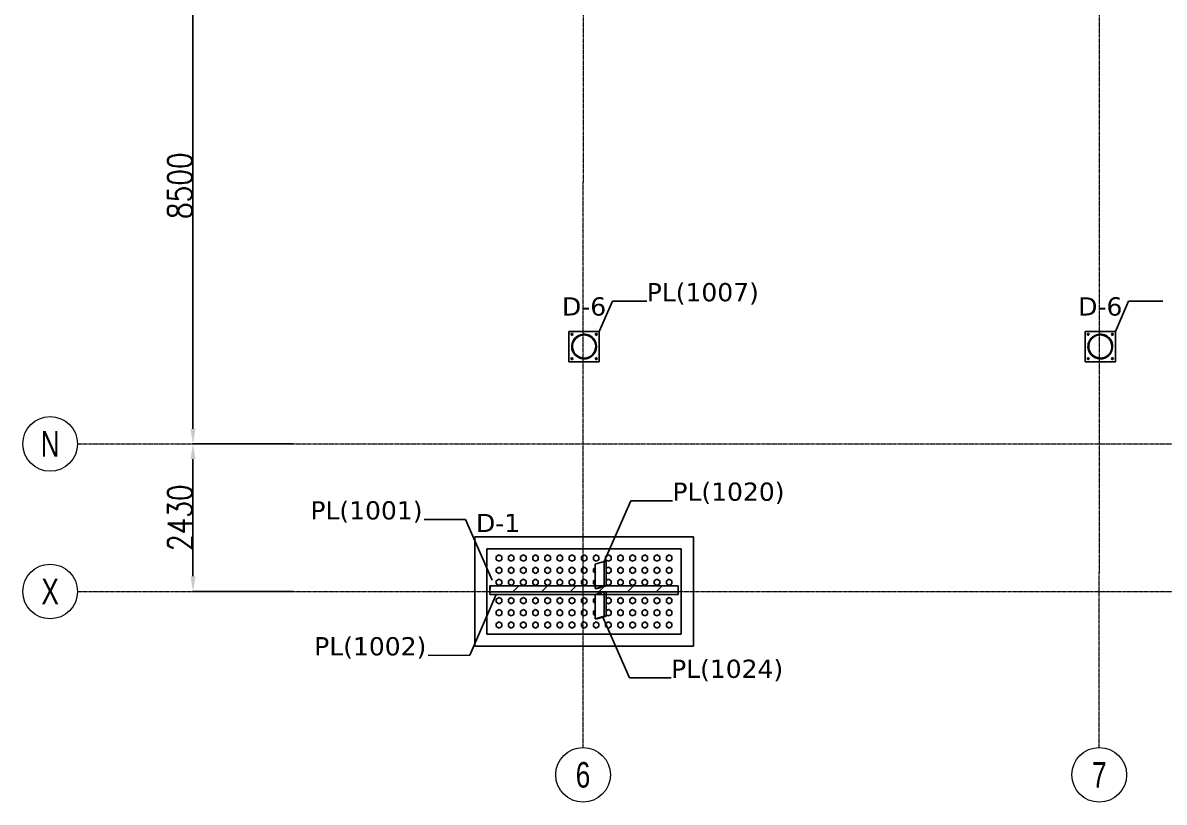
# Model space of a CAD drawing. Header units: millimetres. Extents: x -900 to 102491, y -15825 to 34550.
# Drawn here: x -900 to 17893, y -3468 to 9363 of the extents above; entities that cross this region are included whole.
import ezdxf
from ezdxf.enums import TextEntityAlignment as Align

# ---------------------------------------------------------------- set-up
doc = ezdxf.new("R2010")
doc.units = ezdxf.units.MM
for name, pattern in [('DXK_LINE_DOT2', [3.9198, 1.9599, -1.9599]), ('DXK_LINE_DOT3', [5.9187, 2.979, -0.9799, 0.9799, -0.9799]), ('Grid Line', [3.33375, 1.905, -0.47625, 0.47625, -0.47625])]:
    doc.linetypes.add(name, pattern=pattern)
doc.layers.add('COTAS', color=8, linetype='Continuous')
doc.layers.add('TEXTO GENERAL', color=3, linetype='Continuous')
doc.layers.add('E_EJES', color=8, linetype='Continuous', lineweight=9)
doc.layers.add('E_EJES-1', color=8, linetype='Grid Line', lineweight=9)
doc.styles.add('CNI_COTAS', font='romans.shx', dxfattribs={"width": 0.8})
doc.styles.add('Swis721 LtCn BT_1', font='swisscl.ttf', dxfattribs={"height": 0.42})
doc.styles.add('TEXTO GENERAL', font='verdana.ttf', dxfattribs={"height": 0.9})
doc.dimstyles.new('1.3', dxfattribs={"dimscale": 0, "dimtxt": 25, "dimasz": 100, "dimexe": 4, "dimexo": 4, "dimgap": 9, "dimtad": 1, "dimdec": 0, "dimzin": 4, "dimdsep": 46, "dimtxsty": 'CNI_COTAS', "dimcen": 0, "dimclrd": 256, "dimclrt": 3, "dimadec": 0, "dimazin": 0, "dimtfac": 1, "dimtdec": 0, "dimtmove": 2, "dimatfit": 0, "dimfxl": 0.05, "dimtolj": 1, "dimtzin": 0, "dimarcsym": 0})
doc.dimstyles.new('1.5', dxfattribs={"dimscale": 0, "dimtxt": 400, "dimasz": 250, "dimexe": 4, "dimexo": 4, "dimgap": 15, "dimtad": 1, "dimdec": 0, "dimzin": 4, "dimdsep": 46, "dimtxsty": 'CNI_COTAS', "dimcen": 0, "dimclrd": 256, "dimclrt": 3, "dimadec": 0, "dimazin": 0, "dimtfac": 1, "dimtdec": 0, "dimtmove": 2, "dimatfit": 0, "dimfxl": 0.05, "dimtolj": 1, "dimtzin": 0, "dimarcsym": 0})

# ---------------------------------------------------------------- blocks, each defined once
blk = doc.blocks.new('Grid - CNI_NOMBRE EJES-372759-_26_00m_LOC COLUMNAS Y MUROS PISO 7')
at = {"layer": 'E_EJES'}
blk.add_circle((0, 0), 0.003, dxfattribs=at)
blk = doc.blocks.new('*D557')
at = {"layer": 'COTAS', "color": 0, "lineweight": -2, "transparency": 16777216}
for p, q in [((3554, 2430), (1898, 2430)), ((3554, 0), (1898, 0))]:
    blk.add_line(p, q, dxfattribs=at)
at = {"layer": 'COTAS', "lineweight": -2, "transparency": 16777216}
blk.add_line((1902, 250), (1902, 2180), dxfattribs=at)
at = {"layer": 'COTAS', "transparency": 16777216}
for points in [[(1861, 2180), (1944, 2180), (1902, 2430)], [(1861, 250), (1944, 250), (1902, 0)]]:
    blk.add_solid(points, dxfattribs=at)
at = {"layer": 'Defpoints', "color": 0, "transparency": 16777216}
for p in [(1902, 2430), (3558, 2430), (3558, 0)]:
    blk.add_point(p, dxfattribs=at)
at = {"layer": 'COTAS', "color": 3, "transparency": 16777216, "insert": (1687, 1215), "char_height": 400, "attachment_point": 5, "rotation": 90, "style": 'CNI_COTAS'}
blk.add_mtext('\\A1;2430', dxfattribs=at)
blk = doc.blocks.new('*D558')
at = {"layer": 'COTAS', "color": 0, "lineweight": -2, "transparency": 16777216}
for p, q in [((3554, 10930), (1898, 10930)), ((3554, 2430), (1898, 2430))]:
    blk.add_line(p, q, dxfattribs=at)
at = {"layer": 'COTAS', "lineweight": -2, "transparency": 16777216}
blk.add_line((1902, 2680), (1902, 10680), dxfattribs=at)
at = {"layer": 'COTAS', "transparency": 16777216}
for points in [[(1861, 10680), (1944, 10680), (1902, 10930)], [(1861, 2680), (1944, 2680), (1902, 2430)]]:
    blk.add_solid(points, dxfattribs=at)
at = {"layer": 'Defpoints', "color": 0, "transparency": 16777216}
for p in [(1902, 10930), (3558, 10930), (3558, 2430)]:
    blk.add_point(p, dxfattribs=at)
at = {"layer": 'COTAS', "color": 3, "transparency": 16777216, "insert": (1687, 6680), "char_height": 400, "attachment_point": 5, "rotation": 90, "style": 'CNI_COTAS'}
blk.add_mtext('\\A1;8500', dxfattribs=at)

msp = doc.modelspace()

# ---------------------------------------------------------------- hatches: boundary and pattern name
at = {"linetype": 'Continuous'}
h = msp.add_hatch(color=96, dxfattribs=at)
h.paths.add_polyline_path([(8544.4, 4033.3), (8541.3, 4068.5), (8532.1, 4102.7), (8517.2, 4134.8), (8496.9, 4163.8), (8471.9, 4188.8), (8442.9, 4209.1), (8410.8, 4224), (8376.6, 4233.2), (8341.4, 4236.3), (8306.1, 4233.2), (8271.9, 4224), (8239.9, 4209.1), (8210.9, 4188.8), (8185.9, 4163.8), (8165.6, 4134.8), (8150.6, 4102.7), (8141.5, 4068.5), (8138.4, 4033.3), (8141.5, 3998), (8150.6, 3963.9), (8165.6, 3931.8), (8185.9, 3902.8), (8210.9, 3877.8), (8239.9, 3857.5), (8271.9, 3842.5), (8306.1, 3833.4), (8341.4, 3830.3), (8376.6, 3833.4), (8410.8, 3842.5), (8442.9, 3857.5), (8471.9, 3877.8), (8496.9, 3902.8), (8517.2, 3931.8), (8532.1, 3963.9), (8541.3, 3998)])
h.paths.add_polyline_path([(8520.9, 3968), (8506.8, 3937.8), (8487.7, 3910.5), (8464.2, 3887), (8436.9, 3867.9), (8406.7, 3853.8), (8374.5, 3845.2), (8341.4, 3842.3), (8308.2, 3845.2), (8276.1, 3853.8), (8245.9, 3867.9), (8218.6, 3887), (8195.1, 3910.5), (8176, 3937.8), (8161.9, 3968), (8153.3, 4000.1), (8150.4, 4033.3), (8153.3, 4066.5), (8161.9, 4098.6), (8176, 4128.8), (8195.1, 4156.1), (8218.6, 4179.6), (8245.9, 4198.7), (8276.1, 4212.8), (8308.2, 4221.4), (8341.4, 4224.3), (8374.5, 4221.4), (8406.7, 4212.8), (8436.9, 4198.7), (8464.2, 4179.6), (8487.7, 4156.1), (8506.8, 4128.8), (8520.9, 4098.6), (8529.5, 4066.5), (8532.4, 4033.3), (8529.5, 4000.1)])
h = msp.add_hatch(color=96, dxfattribs=at)
h.paths.add_polyline_path([(17044.4, 4033.3), (17041.3, 4068.5), (17032.1, 4102.7), (17017.2, 4134.8), (16996.9, 4163.8), (16971.9, 4188.8), (16942.9, 4209.1), (16910.8, 4224), (16876.6, 4233.2), (16841.4, 4236.3), (16806.1, 4233.2), (16771.9, 4224), (16739.9, 4209.1), (16710.9, 4188.8), (16685.9, 4163.8), (16665.6, 4134.8), (16650.6, 4102.7), (16641.5, 4068.5), (16638.4, 4033.3), (16641.5, 3998), (16650.6, 3963.9), (16665.6, 3931.8), (16685.9, 3902.8), (16710.9, 3877.8), (16739.9, 3857.5), (16771.9, 3842.5), (16806.1, 3833.4), (16841.4, 3830.3), (16876.6, 3833.4), (16910.8, 3842.5), (16942.9, 3857.5), (16971.9, 3877.8), (16996.9, 3902.8), (17017.2, 3931.8), (17032.1, 3963.9), (17041.3, 3998)])
h.paths.add_polyline_path([(17020.9, 3968), (17006.8, 3937.8), (16987.7, 3910.5), (16964.2, 3887), (16936.9, 3867.9), (16906.7, 3853.8), (16874.5, 3845.2), (16841.4, 3842.3), (16808.2, 3845.2), (16776.1, 3853.8), (16745.9, 3867.9), (16718.6, 3887), (16695.1, 3910.5), (16676, 3937.8), (16661.9, 3968), (16653.3, 4000.1), (16650.4, 4033.3), (16653.3, 4066.5), (16661.9, 4098.6), (16676, 4128.8), (16695.1, 4156.1), (16718.6, 4179.6), (16745.9, 4198.7), (16776.1, 4212.8), (16808.2, 4221.4), (16841.4, 4224.3), (16874.5, 4221.4), (16906.7, 4212.8), (16936.9, 4198.7), (16964.2, 4179.6), (16987.7, 4156.1), (17006.8, 4128.8), (17020.9, 4098.6), (17029.5, 4066.5), (17032.4, 4033.3), (17029.5, 4000.1)])
h = msp.add_hatch(dxfattribs=at)
h.set_pattern_fill('', scale=105, style=0, pattern_type=0)
h.set_pattern_definition([(45, (6797.9, 93.58), (-235.73, 235.73), [])])
h.paths.add_polyline_path([(9891.4, 93.6), (6797.9, 93.6), (6791.4, 21.7), (6791.4, -6.8), (9891.4, -6.8)])

# ---------------------------------------------------------------- linework, layer by layer
at = {"color": 2, "linetype": 'Continuous'}
for p, q in [((8591.4, 4283.3), (8091.4, 4283.3)), ((8091.4, 4283.3), (8091.4, 3783.3)), ((8591.4, 4283.3), (8591.4, 3783.3)), ((17091.4, 4283.3), (16591.4, 4283.3)), ((16591.4, 4283.3), (16591.4, 3783.3)), ((17091.4, 4283.3), (17091.4, 3783.3)), ((8591.4, 3783.3), (8091.4, 3783.3)), ((17091.4, 3783.3), (16591.4, 3783.3)), ((6541.4, 900), (10141.4, 900)), ((6541.4, -900), (6541.4, 900)), ((10141.4, 900), (10141.4, -900)), ((6741.4, -700), (6741.4, 700)), ((6741.4, 700), (9941.4, 700)), ((9941.4, 700), (9941.4, -700)), ((8525.3, 449.4), (8673.6, 493.8)), ((8526, 93.6), (8525.3, 449.4)), ((8673.6, 493.8), (8707.1, 494.6)), ((8673.6, 92.3), (8673.6, 493.8)), ((8707.1, 93.1), (8707.1, 494.6)), ((6791.4, 93), (6797.9, 93.6)), ((6797.9, 93.6), (6791.4, 21.7)), ((6791.4, 21.7), (6791.4, 93)), ((6791.4, 21.7), (6791.4, -6.8)), ((9891.4, 93.6), (6797.9, 93.6)), ((8673.6, 92.3), (8707.1, 93.1)), ((9891.4, -6.8), (9891.4, 93.6)), ((6791.4, -49.8), (6791.4, -6.8)), ((6791.4, -6.8), (9891.4, -6.8)), ((8525.3, -49.8), (6791.4, -49.8)), ((8526.2, -449.4), (8525.3, -49.2)), ((8673.6, -4.5), (8707.1, -3.7)), ((8673.8, -406.2), (8673.6, -4.5)), ((8707.2, -405.4), (8707.1, -3.7)), ((9891.4, -49.8), (8707.1, -49.8)), ((9891.4, -6.8), (9891.4, -49.8)), ((8526.2, -449.4), (8673.8, -406.2)), ((8556.8, -449.4), (8526.2, -449.4)), ((8556.8, -449.4), (8707.2, -405.4)), ((8673.8, -406.2), (8707.2, -405.4)), ((9941.4, -700), (6741.4, -700)), ((10141.4, -900), (6541.4, -900))]:
    msp.add_line(p, q, dxfattribs=at)
at = {"color": 7, "linetype": 'Continuous'}
for p, q in [((8125.8, 4233.3), (8133.6, 4246.8)), ((8133.6, 4219.8), (8125.8, 4233.3)), ((8133.6, 4246.8), (8149.2, 4246.8)), ((8149.2, 4219.8), (8133.6, 4219.8)), ((8149.2, 4246.8), (8157, 4233.3)), ((8157, 4233.3), (8149.2, 4219.8)), ((8525.8, 4233.3), (8533.6, 4246.8)), ((8533.6, 4219.8), (8525.8, 4233.3)), ((8533.6, 4246.8), (8549.2, 4246.8)), ((8549.2, 4219.8), (8533.6, 4219.8)), ((8549.2, 4246.8), (8557, 4233.3)), ((8557, 4233.3), (8549.2, 4219.8)), ((16625.8, 4233.3), (16633.6, 4246.8)), ((16633.6, 4219.8), (16625.8, 4233.3)), ((16633.6, 4246.8), (16649.2, 4246.8)), ((16649.2, 4219.8), (16633.6, 4219.8)), ((16649.2, 4246.8), (16657, 4233.3)), ((16657, 4233.3), (16649.2, 4219.8)), ((17025.8, 4233.3), (17033.6, 4246.8)), ((17033.6, 4219.8), (17025.8, 4233.3)), ((17033.6, 4246.8), (17049.2, 4246.8)), ((17049.2, 4219.8), (17033.6, 4219.8)), ((17049.2, 4246.8), (17057, 4233.3)), ((17057, 4233.3), (17049.2, 4219.8)), ((8125.8, 3833.3), (8133.6, 3846.8)), ((8133.6, 3819.8), (8125.8, 3833.3)), ((8133.6, 3846.8), (8149.2, 3846.8)), ((8149.2, 3819.8), (8133.6, 3819.8)), ((8149.2, 3846.8), (8157, 3833.3)), ((8157, 3833.3), (8149.2, 3819.8)), ((8525.8, 3833.3), (8533.6, 3846.8)), ((8533.6, 3819.8), (8525.8, 3833.3)), ((8533.6, 3846.8), (8549.2, 3846.8)), ((8549.2, 3819.8), (8533.6, 3819.8)), ((8549.2, 3846.8), (8557, 3833.3)), ((8557, 3833.3), (8549.2, 3819.8)), ((16625.8, 3833.3), (16633.6, 3846.8)), ((16633.6, 3819.8), (16625.8, 3833.3)), ((16633.6, 3846.8), (16649.2, 3846.8)), ((16649.2, 3819.8), (16633.6, 3819.8)), ((16649.2, 3846.8), (16657, 3833.3)), ((16657, 3833.3), (16649.2, 3819.8)), ((17025.8, 3833.3), (17033.6, 3846.8)), ((17033.6, 3819.8), (17025.8, 3833.3)), ((17033.6, 3846.8), (17049.2, 3846.8)), ((17049.2, 3819.8), (17033.6, 3819.8)), ((17049.2, 3846.8), (17057, 3833.3)), ((17057, 3833.3), (17049.2, 3819.8)), ((6896.4, 576), (6941.4, 602)), ((6896.4, 524), (6896.4, 576)), ((6941.4, 602), (6986.4, 576)), ((6986.4, 576), (6986.4, 524)), ((7096.4, 576), (7141.4, 602)), ((7096.4, 524), (7096.4, 576)), ((7141.4, 602), (7186.4, 576)), ((7186.4, 576), (7186.4, 524)), ((7296.4, 576), (7341.4, 602)), ((7296.4, 524), (7296.4, 576)), ((7341.4, 602), (7386.4, 576)), ((7386.4, 576), (7386.4, 524)), ((7496.4, 576), (7541.4, 602)), ((7496.4, 524), (7496.4, 576)), ((7541.4, 602), (7586.4, 576)), ((7586.4, 576), (7586.4, 524)), ((7696.4, 576), (7741.4, 602)), ((7696.4, 524), (7696.4, 576)), ((7741.4, 602), (7786.4, 576)), ((7786.4, 576), (7786.4, 524)), ((7896.4, 576), (7941.4, 602)), ((7896.4, 524), (7896.4, 576)), ((7941.4, 602), (7986.4, 576)), ((7986.4, 576), (7986.4, 524)), ((8096.4, 576), (8141.4, 602)), ((8096.4, 524), (8096.4, 576)), ((8141.4, 602), (8186.4, 576)), ((8186.4, 576), (8186.4, 524)), ((8296.4, 576), (8341.4, 602)), ((8296.4, 524), (8296.4, 576)), ((8341.4, 602), (8386.4, 576)), ((8386.4, 576), (8386.4, 524)), ((8496.4, 576), (8541.4, 602)), ((8496.4, 524), (8496.4, 576)), ((8541.4, 602), (8586.4, 576)), ((8586.4, 576), (8586.4, 524)), ((8696.4, 576), (8741.4, 602)), ((8696.4, 524), (8696.4, 576)), ((8741.4, 602), (8786.4, 576)), ((8786.4, 576), (8786.4, 524)), ((8896.4, 576), (8941.4, 602)), ((8896.4, 524), (8896.4, 576)), ((8941.4, 602), (8986.4, 576)), ((8986.4, 576), (8986.4, 524)), ((9096.4, 576), (9141.4, 602)), ((9096.4, 524), (9096.4, 576)), ((9141.4, 602), (9186.4, 576)), ((9186.4, 576), (9186.4, 524)), ((9296.4, 576), (9341.4, 602)), ((9296.4, 524), (9296.4, 576)), ((9341.4, 602), (9386.4, 576)), ((9386.4, 576), (9386.4, 524)), ((9496.4, 576), (9541.4, 602)), ((9496.4, 524), (9496.4, 576)), ((9541.4, 602), (9586.4, 576)), ((9586.4, 576), (9586.4, 524)), ((9696.4, 576), (9741.4, 602)), ((9696.4, 524), (9696.4, 576)), ((9741.4, 602), (9786.4, 576)), ((9786.4, 576), (9786.4, 524)), ((6941.4, 498), (6896.4, 524)), ((6896.4, 376), (6941.4, 402)), ((6896.4, 324), (6896.4, 376)), ((6986.4, 524), (6941.4, 498)), ((6941.4, 402), (6986.4, 376)), ((6986.4, 376), (6986.4, 324)), ((7141.4, 498), (7096.4, 524)), ((7096.4, 376), (7141.4, 402)), ((7096.4, 324), (7096.4, 376)), ((7186.4, 524), (7141.4, 498)), ((7141.4, 402), (7186.4, 376)), ((7186.4, 376), (7186.4, 324)), ((7341.4, 498), (7296.4, 524)), ((7296.4, 376), (7341.4, 402)), ((7296.4, 324), (7296.4, 376)), ((7386.4, 524), (7341.4, 498)), ((7341.4, 402), (7386.4, 376)), ((7386.4, 376), (7386.4, 324)), ((7541.4, 498), (7496.4, 524)), ((7496.4, 376), (7541.4, 402)), ((7496.4, 324), (7496.4, 376)), ((7586.4, 524), (7541.4, 498)), ((7541.4, 402), (7586.4, 376)), ((7586.4, 376), (7586.4, 324)), ((7741.4, 498), (7696.4, 524)), ((7696.4, 376), (7741.4, 402)), ((7696.4, 324), (7696.4, 376)), ((7786.4, 524), (7741.4, 498)), ((7741.4, 402), (7786.4, 376)), ((7786.4, 376), (7786.4, 324)), ((7941.4, 498), (7896.4, 524)), ((7896.4, 376), (7941.4, 402)), ((7896.4, 324), (7896.4, 376)), ((7986.4, 524), (7941.4, 498)), ((7941.4, 402), (7986.4, 376)), ((7986.4, 376), (7986.4, 324)), ((8141.4, 498), (8096.4, 524)), ((8096.4, 376), (8141.4, 402)), ((8096.4, 324), (8096.4, 376)), ((8186.4, 524), (8141.4, 498)), ((8141.4, 402), (8186.4, 376)), ((8186.4, 376), (8186.4, 324)), ((8341.4, 498), (8296.4, 524)), ((8296.4, 376), (8341.4, 402)), ((8296.4, 324), (8296.4, 376)), ((8386.4, 524), (8341.4, 498)), ((8341.4, 402), (8386.4, 376)), ((8386.4, 376), (8386.4, 324)), ((8541.4, 498), (8496.4, 524)), ((8496.4, 376), (8533.9, 397.7)), ((8496.4, 324), (8496.4, 376)), ((8586.4, 524), (8541.4, 498)), ((8741.4, 498), (8696.4, 524)), ((8741.4, 402), (8707.1, 382.1)), ((8786.4, 524), (8741.4, 498)), ((8741.4, 402), (8786.4, 376)), ((8786.4, 376), (8786.4, 324)), ((8941.4, 498), (8896.4, 524)), ((8896.4, 376), (8941.4, 402)), ((8896.4, 324), (8896.4, 376)), ((8986.4, 524), (8941.4, 498)), ((8941.4, 402), (8986.4, 376)), ((8986.4, 376), (8986.4, 324)), ((9141.4, 498), (9096.4, 524)), ((9096.4, 376), (9141.4, 402)), ((9096.4, 324), (9096.4, 376)), ((9186.4, 524), (9141.4, 498)), ((9141.4, 402), (9186.4, 376)), ((9186.4, 376), (9186.4, 324)), ((9341.4, 498), (9296.4, 524)), ((9296.4, 376), (9341.4, 402)), ((9296.4, 324), (9296.4, 376)), ((9386.4, 524), (9341.4, 498)), ((9341.4, 402), (9386.4, 376)), ((9386.4, 376), (9386.4, 324)), ((9541.4, 498), (9496.4, 524)), ((9496.4, 376), (9541.4, 402)), ((9496.4, 324), (9496.4, 376)), ((9586.4, 524), (9541.4, 498)), ((9541.4, 402), (9586.4, 376)), ((9586.4, 376), (9586.4, 324)), ((9741.4, 498), (9696.4, 524)), ((9696.4, 376), (9741.4, 402)), ((9696.4, 324), (9696.4, 376)), ((9786.4, 524), (9741.4, 498)), ((9741.4, 402), (9786.4, 376)), ((9786.4, 376), (9786.4, 324)), ((6941.4, 298), (6896.4, 324)), ((6896.4, 176), (6941.4, 202)), ((6986.4, 324), (6941.4, 298)), ((6941.4, 202), (6986.4, 176)), ((7141.4, 298), (7096.4, 324)), ((7096.4, 176), (7141.4, 202)), ((7186.4, 324), (7141.4, 298)), ((7141.4, 202), (7186.4, 176)), ((7341.4, 298), (7296.4, 324)), ((7296.4, 176), (7341.4, 202)), ((7386.4, 324), (7341.4, 298)), ((7341.4, 202), (7386.4, 176)), ((7541.4, 298), (7496.4, 324)), ((7496.4, 176), (7541.4, 202)), ((7586.4, 324), (7541.4, 298)), ((7541.4, 202), (7586.4, 176)), ((7741.4, 298), (7696.4, 324)), ((7696.4, 176), (7741.4, 202)), ((7786.4, 324), (7741.4, 298)), ((7741.4, 202), (7786.4, 176)), ((7941.4, 298), (7896.4, 324)), ((7896.4, 176), (7941.4, 202)), ((7986.4, 324), (7941.4, 298)), ((7941.4, 202), (7986.4, 176)), ((8141.4, 298), (8096.4, 324)), ((8096.4, 176), (8141.4, 202)), ((8186.4, 324), (8141.4, 298)), ((8141.4, 202), (8186.4, 176)), ((8341.4, 298), (8296.4, 324)), ((8296.4, 176), (8341.4, 202)), ((8386.4, 324), (8341.4, 298)), ((8341.4, 202), (8386.4, 176)), ((8533.9, 302.3), (8496.4, 324)), ((8496.4, 176), (8533.9, 197.7)), ((8741.4, 298), (8707.1, 317.9)), ((8741.4, 202), (8707.1, 182.1)), ((8786.4, 324), (8741.4, 298)), ((8741.4, 202), (8786.4, 176)), ((8941.4, 298), (8896.4, 324)), ((8896.4, 176), (8941.4, 202)), ((8986.4, 324), (8941.4, 298)), ((8941.4, 202), (8986.4, 176)), ((9141.4, 298), (9096.4, 324)), ((9096.4, 176), (9141.4, 202)), ((9186.4, 324), (9141.4, 298)), ((9141.4, 202), (9186.4, 176)), ((9341.4, 298), (9296.4, 324)), ((9296.4, 176), (9341.4, 202)), ((9386.4, 324), (9341.4, 298)), ((9341.4, 202), (9386.4, 176)), ((9541.4, 298), (9496.4, 324)), ((9496.4, 176), (9541.4, 202)), ((9586.4, 324), (9541.4, 298)), ((9541.4, 202), (9586.4, 176)), ((9741.4, 298), (9696.4, 324)), ((9696.4, 176), (9741.4, 202)), ((9786.4, 324), (9741.4, 298)), ((9741.4, 202), (9786.4, 176)), ((6896.4, 124), (6896.4, 176)), ((6941.4, 98), (6896.4, 124)), ((6986.4, 124), (6941.4, 98)), ((6986.4, 176), (6986.4, 124)), ((7096.4, 124), (7096.4, 176)), ((7141.4, 98), (7096.4, 124)), ((7186.4, 124), (7141.4, 98)), ((7186.4, 176), (7186.4, 124)), ((7296.4, 124), (7296.4, 176)), ((7341.4, 98), (7296.4, 124)), ((7386.4, 124), (7341.4, 98)), ((7386.4, 176), (7386.4, 124)), ((7496.4, 124), (7496.4, 176)), ((7541.4, 98), (7496.4, 124)), ((7586.4, 124), (7541.4, 98)), ((7586.4, 176), (7586.4, 124)), ((7696.4, 124), (7696.4, 176)), ((7741.4, 98), (7696.4, 124)), ((7786.4, 124), (7741.4, 98)), ((7786.4, 176), (7786.4, 124)), ((7896.4, 124), (7896.4, 176)), ((7941.4, 98), (7896.4, 124)), ((7986.4, 124), (7941.4, 98)), ((7986.4, 176), (7986.4, 124)), ((8096.4, 124), (8096.4, 176)), ((8141.4, 98), (8096.4, 124)), ((8186.4, 124), (8141.4, 98)), ((8186.4, 176), (8186.4, 124)), ((8296.4, 124), (8296.4, 176)), ((8341.4, 98), (8296.4, 124)), ((8386.4, 124), (8341.4, 98)), ((8386.4, 176), (8386.4, 124)), ((8496.4, 124), (8496.4, 176)), ((8533.9, 102.3), (8496.4, 124)), ((8741.4, 98), (8707.1, 117.9)), ((8786.4, 124), (8741.4, 98)), ((8786.4, 176), (8786.4, 124)), ((8896.4, 124), (8896.4, 176)), ((8941.4, 98), (8896.4, 124)), ((8986.4, 124), (8941.4, 98)), ((8986.4, 176), (8986.4, 124)), ((9096.4, 124), (9096.4, 176)), ((9141.4, 98), (9096.4, 124)), ((9186.4, 124), (9141.4, 98)), ((9186.4, 176), (9186.4, 124)), ((9296.4, 124), (9296.4, 176)), ((9341.4, 98), (9296.4, 124)), ((9386.4, 124), (9341.4, 98)), ((9386.4, 176), (9386.4, 124)), ((9496.4, 124), (9496.4, 176)), ((9541.4, 98), (9496.4, 124)), ((9586.4, 124), (9541.4, 98)), ((9586.4, 176), (9586.4, 124)), ((9696.4, 124), (9696.4, 176)), ((9741.4, 98), (9696.4, 124)), ((9786.4, 124), (9741.4, 98)), ((9786.4, 176), (9786.4, 124)), ((6896.4, -124), (6941.4, -98)), ((6896.4, -176), (6896.4, -124)), ((6941.4, -202), (6896.4, -176)), ((6941.4, -98), (6986.4, -124)), ((6986.4, -176), (6941.4, -202)), ((6986.4, -124), (6986.4, -176)), ((7096.4, -124), (7141.4, -98)), ((7096.4, -176), (7096.4, -124)), ((7141.4, -202), (7096.4, -176)), ((7141.4, -98), (7186.4, -124)), ((7186.4, -176), (7141.4, -202)), ((7186.4, -124), (7186.4, -176)), ((7296.4, -124), (7341.4, -98)), ((7296.4, -176), (7296.4, -124)), ((7341.4, -202), (7296.4, -176)), ((7341.4, -98), (7386.4, -124)), ((7386.4, -176), (7341.4, -202)), ((7386.4, -124), (7386.4, -176)), ((7496.4, -124), (7541.4, -98)), ((7496.4, -176), (7496.4, -124)), ((7541.4, -202), (7496.4, -176)), ((7541.4, -98), (7586.4, -124)), ((7586.4, -176), (7541.4, -202)), ((7586.4, -124), (7586.4, -176)), ((7696.4, -124), (7741.4, -98)), ((7696.4, -176), (7696.4, -124)), ((7741.4, -202), (7696.4, -176)), ((7741.4, -98), (7786.4, -124)), ((7786.4, -176), (7741.4, -202)), ((7786.4, -124), (7786.4, -176)), ((7896.4, -124), (7941.4, -98)), ((7896.4, -176), (7896.4, -124)), ((7941.4, -202), (7896.4, -176)), ((7941.4, -98), (7986.4, -124)), ((7986.4, -176), (7941.4, -202)), ((7986.4, -124), (7986.4, -176)), ((8096.4, -124), (8141.4, -98)), ((8096.4, -176), (8096.4, -124)), ((8141.4, -202), (8096.4, -176)), ((8141.4, -98), (8186.4, -124)), ((8186.4, -176), (8141.4, -202)), ((8186.4, -124), (8186.4, -176)), ((8296.4, -124), (8341.4, -98)), ((8296.4, -176), (8296.4, -124)), ((8341.4, -202), (8296.4, -176)), ((8341.4, -98), (8386.4, -124)), ((8386.4, -176), (8341.4, -202)), ((8386.4, -124), (8386.4, -176)), ((8496.4, -124), (8533.9, -102.3)), ((8496.4, -176), (8496.4, -124)), ((8534, -197.7), (8496.4, -176)), ((8741.4, -98), (8707.1, -117.8)), ((8741.4, -202), (8707.1, -182.2)), ((8741.4, -98), (8786.4, -124)), ((8786.4, -176), (8741.4, -202)), ((8786.4, -124), (8786.4, -176)), ((8896.4, -124), (8941.4, -98)), ((8896.4, -176), (8896.4, -124)), ((8941.4, -202), (8896.4, -176)), ((8941.4, -98), (8986.4, -124)), ((8986.4, -176), (8941.4, -202)), ((8986.4, -124), (8986.4, -176)), ((9096.4, -124), (9141.4, -98)), ((9096.4, -176), (9096.4, -124)), ((9141.4, -202), (9096.4, -176)), ((9141.4, -98), (9186.4, -124)), ((9186.4, -176), (9141.4, -202)), ((9186.4, -124), (9186.4, -176)), ((9296.4, -124), (9341.4, -98)), ((9296.4, -176), (9296.4, -124)), ((9341.4, -202), (9296.4, -176)), ((9341.4, -98), (9386.4, -124)), ((9386.4, -176), (9341.4, -202)), ((9386.4, -124), (9386.4, -176)), ((9496.4, -124), (9541.4, -98)), ((9496.4, -176), (9496.4, -124)), ((9541.4, -202), (9496.4, -176)), ((9541.4, -98), (9586.4, -124)), ((9586.4, -176), (9541.4, -202)), ((9586.4, -124), (9586.4, -176)), ((9696.4, -124), (9741.4, -98)), ((9696.4, -176), (9696.4, -124)), ((9741.4, -202), (9696.4, -176)), ((9741.4, -98), (9786.4, -124)), ((9786.4, -176), (9741.4, -202)), ((9786.4, -124), (9786.4, -176)), ((6896.4, -324), (6941.4, -298)), ((6896.4, -376), (6896.4, -324)), ((6941.4, -298), (6986.4, -324)), ((6986.4, -324), (6986.4, -376)), ((7096.4, -324), (7141.4, -298)), ((7096.4, -376), (7096.4, -324)), ((7141.4, -298), (7186.4, -324)), ((7186.4, -324), (7186.4, -376)), ((7296.4, -324), (7341.4, -298)), ((7296.4, -376), (7296.4, -324)), ((7341.4, -298), (7386.4, -324)), ((7386.4, -324), (7386.4, -376)), ((7496.4, -324), (7541.4, -298)), ((7496.4, -376), (7496.4, -324)), ((7541.4, -298), (7586.4, -324)), ((7586.4, -324), (7586.4, -376)), ((7696.4, -324), (7741.4, -298)), ((7696.4, -376), (7696.4, -324)), ((7741.4, -298), (7786.4, -324)), ((7786.4, -324), (7786.4, -376)), ((7896.4, -324), (7941.4, -298)), ((7896.4, -376), (7896.4, -324)), ((7941.4, -298), (7986.4, -324)), ((7986.4, -324), (7986.4, -376)), ((8096.4, -324), (8141.4, -298)), ((8096.4, -376), (8096.4, -324)), ((8141.4, -298), (8186.4, -324)), ((8186.4, -324), (8186.4, -376)), ((8296.4, -324), (8341.4, -298)), ((8296.4, -376), (8296.4, -324)), ((8341.4, -298), (8386.4, -324)), ((8386.4, -324), (8386.4, -376)), ((8496.4, -324), (8534, -302.3)), ((8496.4, -376), (8496.4, -324)), ((8741.4, -298), (8707.2, -317.8)), ((8741.4, -298), (8786.4, -324)), ((8786.4, -324), (8786.4, -376)), ((8896.4, -324), (8941.4, -298)), ((8896.4, -376), (8896.4, -324)), ((8941.4, -298), (8986.4, -324)), ((8986.4, -324), (8986.4, -376)), ((9096.4, -324), (9141.4, -298)), ((9096.4, -376), (9096.4, -324)), ((9141.4, -298), (9186.4, -324)), ((9186.4, -324), (9186.4, -376)), ((9296.4, -324), (9341.4, -298)), ((9296.4, -376), (9296.4, -324)), ((9341.4, -298), (9386.4, -324)), ((9386.4, -324), (9386.4, -376)), ((9496.4, -324), (9541.4, -298)), ((9496.4, -376), (9496.4, -324)), ((9541.4, -298), (9586.4, -324)), ((9586.4, -324), (9586.4, -376)), ((9696.4, -324), (9741.4, -298)), ((9696.4, -376), (9696.4, -324)), ((9741.4, -298), (9786.4, -324)), ((9786.4, -324), (9786.4, -376)), ((6941.4, -402), (6896.4, -376)), ((6896.4, -524), (6941.4, -498)), ((6896.4, -576), (6896.4, -524)), ((6986.4, -376), (6941.4, -402)), ((6941.4, -498), (6986.4, -524)), ((6986.4, -524), (6986.4, -576)), ((7141.4, -402), (7096.4, -376)), ((7096.4, -524), (7141.4, -498)), ((7096.4, -576), (7096.4, -524)), ((7186.4, -376), (7141.4, -402)), ((7141.4, -498), (7186.4, -524)), ((7186.4, -524), (7186.4, -576)), ((7341.4, -402), (7296.4, -376)), ((7296.4, -524), (7341.4, -498)), ((7296.4, -576), (7296.4, -524)), ((7386.4, -376), (7341.4, -402)), ((7341.4, -498), (7386.4, -524)), ((7386.4, -524), (7386.4, -576)), ((7541.4, -402), (7496.4, -376)), ((7496.4, -524), (7541.4, -498)), ((7496.4, -576), (7496.4, -524)), ((7586.4, -376), (7541.4, -402)), ((7541.4, -498), (7586.4, -524)), ((7586.4, -524), (7586.4, -576)), ((7741.4, -402), (7696.4, -376)), ((7696.4, -524), (7741.4, -498)), ((7696.4, -576), (7696.4, -524)), ((7786.4, -376), (7741.4, -402)), ((7741.4, -498), (7786.4, -524)), ((7786.4, -524), (7786.4, -576)), ((7941.4, -402), (7896.4, -376)), ((7896.4, -524), (7941.4, -498)), ((7896.4, -576), (7896.4, -524)), ((7986.4, -376), (7941.4, -402)), ((7941.4, -498), (7986.4, -524)), ((7986.4, -524), (7986.4, -576)), ((8141.4, -402), (8096.4, -376)), ((8096.4, -524), (8141.4, -498)), ((8096.4, -576), (8096.4, -524)), ((8186.4, -376), (8141.4, -402)), ((8141.4, -498), (8186.4, -524)), ((8186.4, -524), (8186.4, -576)), ((8341.4, -402), (8296.4, -376)), ((8296.4, -524), (8341.4, -498)), ((8296.4, -576), (8296.4, -524)), ((8386.4, -376), (8341.4, -402)), ((8341.4, -498), (8386.4, -524)), ((8386.4, -524), (8386.4, -576)), ((8534, -397.7), (8496.4, -376)), ((8496.4, -524), (8541.4, -498)), ((8496.4, -576), (8496.4, -524)), ((8541.4, -498), (8586.4, -524)), ((8586.4, -524), (8586.4, -576)), ((8696.4, -524), (8741.4, -498)), ((8696.4, -576), (8696.4, -524)), ((8741.4, -402), (8707.2, -382.2)), ((8786.4, -376), (8741.4, -402)), ((8741.4, -498), (8786.4, -524)), ((8786.4, -524), (8786.4, -576)), ((8941.4, -402), (8896.4, -376)), ((8896.4, -524), (8941.4, -498)), ((8896.4, -576), (8896.4, -524)), ((8986.4, -376), (8941.4, -402)), ((8941.4, -498), (8986.4, -524)), ((8986.4, -524), (8986.4, -576)), ((9141.4, -402), (9096.4, -376)), ((9096.4, -524), (9141.4, -498)), ((9096.4, -576), (9096.4, -524)), ((9186.4, -376), (9141.4, -402)), ((9141.4, -498), (9186.4, -524)), ((9186.4, -524), (9186.4, -576)), ((9341.4, -402), (9296.4, -376)), ((9296.4, -524), (9341.4, -498)), ((9296.4, -576), (9296.4, -524)), ((9386.4, -376), (9341.4, -402)), ((9341.4, -498), (9386.4, -524)), ((9386.4, -524), (9386.4, -576)), ((9541.4, -402), (9496.4, -376)), ((9496.4, -524), (9541.4, -498)), ((9496.4, -576), (9496.4, -524)), ((9586.4, -376), (9541.4, -402)), ((9541.4, -498), (9586.4, -524)), ((9586.4, -524), (9586.4, -576)), ((9741.4, -402), (9696.4, -376)), ((9696.4, -524), (9741.4, -498)), ((9696.4, -576), (9696.4, -524)), ((9786.4, -376), (9741.4, -402)), ((9741.4, -498), (9786.4, -524)), ((9786.4, -524), (9786.4, -576)), ((6941.4, -602), (6896.4, -576)), ((6986.4, -576), (6941.4, -602)), ((7141.4, -602), (7096.4, -576)), ((7186.4, -576), (7141.4, -602)), ((7341.4, -602), (7296.4, -576)), ((7386.4, -576), (7341.4, -602)), ((7541.4, -602), (7496.4, -576)), ((7586.4, -576), (7541.4, -602)), ((7741.4, -602), (7696.4, -576)), ((7786.4, -576), (7741.4, -602)), ((7941.4, -602), (7896.4, -576)), ((7986.4, -576), (7941.4, -602)), ((8141.4, -602), (8096.4, -576)), ((8186.4, -576), (8141.4, -602)), ((8341.4, -602), (8296.4, -576)), ((8386.4, -576), (8341.4, -602)), ((8541.4, -602), (8496.4, -576)), ((8586.4, -576), (8541.4, -602)), ((8741.4, -602), (8696.4, -576)), ((8786.4, -576), (8741.4, -602)), ((8941.4, -602), (8896.4, -576)), ((8986.4, -576), (8941.4, -602)), ((9141.4, -602), (9096.4, -576)), ((9186.4, -576), (9141.4, -602)), ((9341.4, -602), (9296.4, -576)), ((9386.4, -576), (9341.4, -602)), ((9541.4, -602), (9496.4, -576)), ((9586.4, -576), (9541.4, -602)), ((9741.4, -602), (9696.4, -576)), ((9786.4, -576), (9741.4, -602))]:
    msp.add_line(p, q, dxfattribs=at)
at = {"color": 7, "linetype": 'DXK_LINE_DOT3'}
for p, q in [((8341.4, 4033.3), (8341.4, 4033.3)), ((16841.4, 4033.3), (16841.4, 4033.3))]:
    msp.add_line(p, q, dxfattribs=at)
at = {"color": 7, "linetype": 'DXK_LINE_DOT2'}
for p, q in [((6741.4, -700), (6741.4, 700)), ((6741.4, 700), (9941.4, 700)), ((9941.4, 700), (9941.4, -700)), ((8526.1, 48.2), (8526, 93.6)), ((8526.1, 48.2), (8673.6, 92.3)), ((8556.7, 48.2), (8526.1, 48.2)), ((8556.7, 48.2), (8707.1, 93.1)), ((8525.3, -47.9), (8673.6, -4.5)), ((8525.3, -49.2), (8525.3, -47.9)), ((8707.1, -49.8), (8525.3, -49.8)), ((9941.4, -700), (6741.4, -700))]:
    msp.add_line(p, q, dxfattribs=at)
at = {"color": 2, "linetype": 'Continuous'}
for centre, radius, start, end in [((8341.4, 4033.3), 203, 10, 190), ((8341.4, 4033.3), 191, 350, 170), ((16841.4, 4033.3), 203, 10, 190), ((16841.4, 4033.3), 191, 350, 170), ((8341.4, 4033.3), 203, 190, 10), ((8341.4, 4033.3), 191, 170, 350), ((16841.4, 4033.3), 203, 190, 10), ((16841.4, 4033.3), 191, 170, 350)]:
    msp.add_arc(centre, radius, start, end, dxfattribs=at)
at = {"layer": 'E_EJES-1'}
for p, q in [((8323.7, -2568.2), (8344.7, 33650.2)), ((16823.7, -2568.2), (16844.7, 33650.2)), ((0, 2430), (101591.4, 2430)), ((0, 0), (101591.4, 0))]:
    msp.add_line(p, q, dxfattribs=at)

# ---------------------------------------------------------------- block references
at = {"layer": 'E_EJES', "xscale": 150000.000000001, "yscale": 150000.000000001, "zscale": 150000.000000001, "rotation": 269.9999999999994}
for p in [(-450, 2430), (-450, 0)]:
    msp.add_blockref('Grid - CNI_NOMBRE EJES-372759-_26_00m_LOC COLUMNAS Y MUROS PISO 7', p, dxfattribs=at)
at = {"layer": 'E_EJES', "xscale": 150000.000000001, "yscale": 150000.000000001, "zscale": 150000.000000001}
for p in [(8323.7, -3018.2), (16823.7, -3018.2)]:
    msp.add_blockref('Grid - CNI_NOMBRE EJES-372759-_26_00m_LOC COLUMNAS Y MUROS PISO 7', p, dxfattribs=at)

# ---------------------------------------------------------------- texts
at = {"layer": 'E_EJES', "style": 'Swis721 LtCn BT_1'}
for s, p in [('N', (-450, 2430)), ('X', (-450, 0)), ('6', (8323.7, -3018.2)), ('7', (16823.7, -3018.2))]:
    msp.add_text(s, height=420, dxfattribs=at).set_placement(p, align=Align.MIDDLE_CENTER)
at = {"layer": 'TEXTO GENERAL', "color": 3, "style": 'TEXTO GENERAL'}
for s, p in [('PL(1007)', (9372.8, 4778.5)), ('PL(1020)', (9795.4, 1493.9)), ('PL(1001)', (3834.8, 1186.2)), ('PL(1002)', (3897.9, -1051.3)), ('PL(1024)', (9774.3, -1421.9))]:
    msp.add_text(s, height=300, dxfattribs=at).set_placement(p)
for s, p in [('D-6', (8341.4, 4693.4)), ('D-6', (16841.4, 4693.4)), ('D-1', (6925.2, 1128.9))]:
    msp.add_text(s, height=300, dxfattribs=at).set_placement(p, align=Align.MIDDLE_CENTER)

# ---------------------------------------------------------------- dimensions: what is measured, and where the dimension line sits
at = {"layer": 'COTAS'}
for base, p1, p2, picture, middle in [((1902.2, 10930), (3558.3, 2430), (3558.3, 10930), '*D558', (1687.2, 6680)), ((1902.2, 2430), (3558.3, 0), (3558.3, 2430), '*D557', (1687.2, 1215))]:
    dim = msp.add_linear_dim(base=base, p1=p1, p2=p2, angle=270, dimstyle='1.5', override={"dimscale": 1}, dxfattribs=at)
    dim.commit()
    dim.dimension.update_dxf_attribs({"geometry": picture, "text_midpoint": middle})

# ---------------------------------------------------------------- leaders
for points in [[(8591.4, 4283.3), (8807.8, 4778.1), (9372.8, 4778.5)], [(17091.4, 4283.3), (17307.8, 4778.1), (17872.8, 4778.5)], [(8673.6, 493.8), (9112.3, 1493.9), (9795.4, 1493.9)], [(6827.5, 184.8), (6390, 1185.5), (5706.9, 1186.2)], [(6895.5, -49.8), (6457.9, -1050.5), (5774.9, -1051.3)], [(8652.5, -421.8), (9091.3, -1421.9), (9774.3, -1421.9)]]:
    msp.add_leader(points, dimstyle='1.3', override={"dimscale": 1}, dxfattribs=at)

doc.saveas('drawing.dxf')
